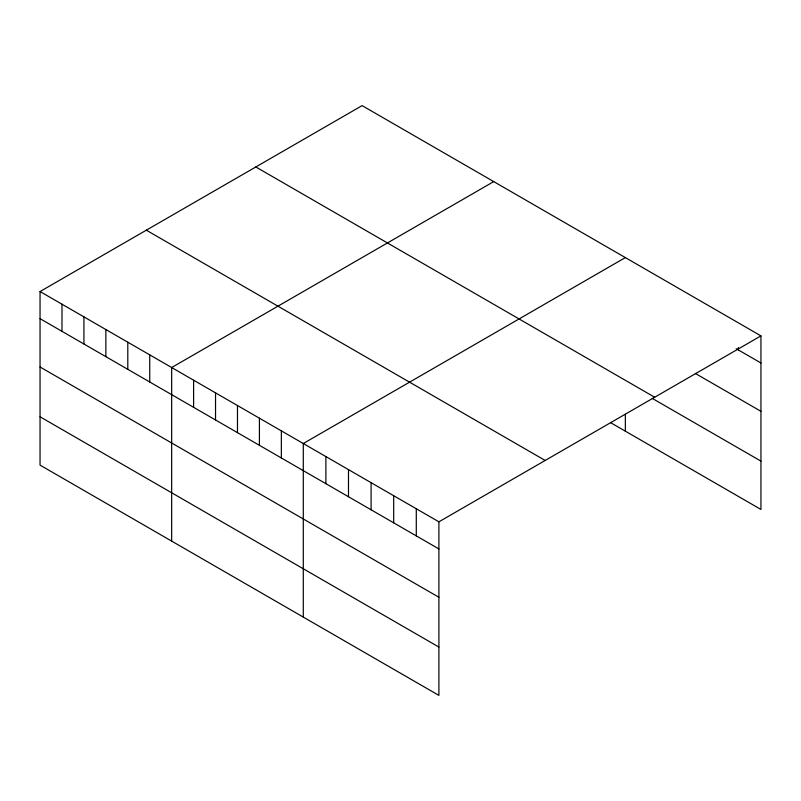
<?xml version="1.0" encoding="UTF-8"?>
<svg xmlns="http://www.w3.org/2000/svg" width="801" height="801" viewBox="0 0 801 801"><rect width="100%" height="100%" fill="white"/><g stroke="black" fill="none" stroke-linecap="round" stroke-linejoin="round"><path stroke-width="1.2" d="M40.05 291.544L438.898 521.821L438.898 695.388L40.05 465.121L40.05 291.544L362.102 105.612L760.95 335.879L760.95 509.456L610.722 422.718M493.726 181.597L171.664 367.539L171.664 541.106M625.341 257.592L303.289 443.524L303.289 617.1M438.898 521.821L760.95 335.879M736.199 348.705L760.95 362.993M695.298 373.426L760.95 411.324M255.829 166.968L654.667 397.236M652.244 398.367L760.95 461.126M146.333 230.187L545.171 460.455M40.05 318.668L438.898 548.935M40.05 366.998L438.898 597.266M40.05 416.79L438.898 647.058M738.352 347.484L738.352 349.947M625.341 414.247L625.341 431.158M416.29 508.765L416.29 535.889M393.691 495.719L393.691 522.833M371.093 482.673L371.093 509.786M348.485 469.626L348.485 496.74M325.887 456.57L325.887 483.694M281.351 430.858L281.351 457.982M259.414 418.192L259.414 445.316M237.476 405.526L237.476 432.65M215.539 392.86L215.539 419.984M193.602 380.205L193.602 407.319M149.737 354.873L149.737 381.987M127.8 342.207L127.8 369.321M105.862 329.541L105.862 356.655M83.925 316.876L83.925 343.989M61.987 304.21L61.987 331.334"/></g></svg>
